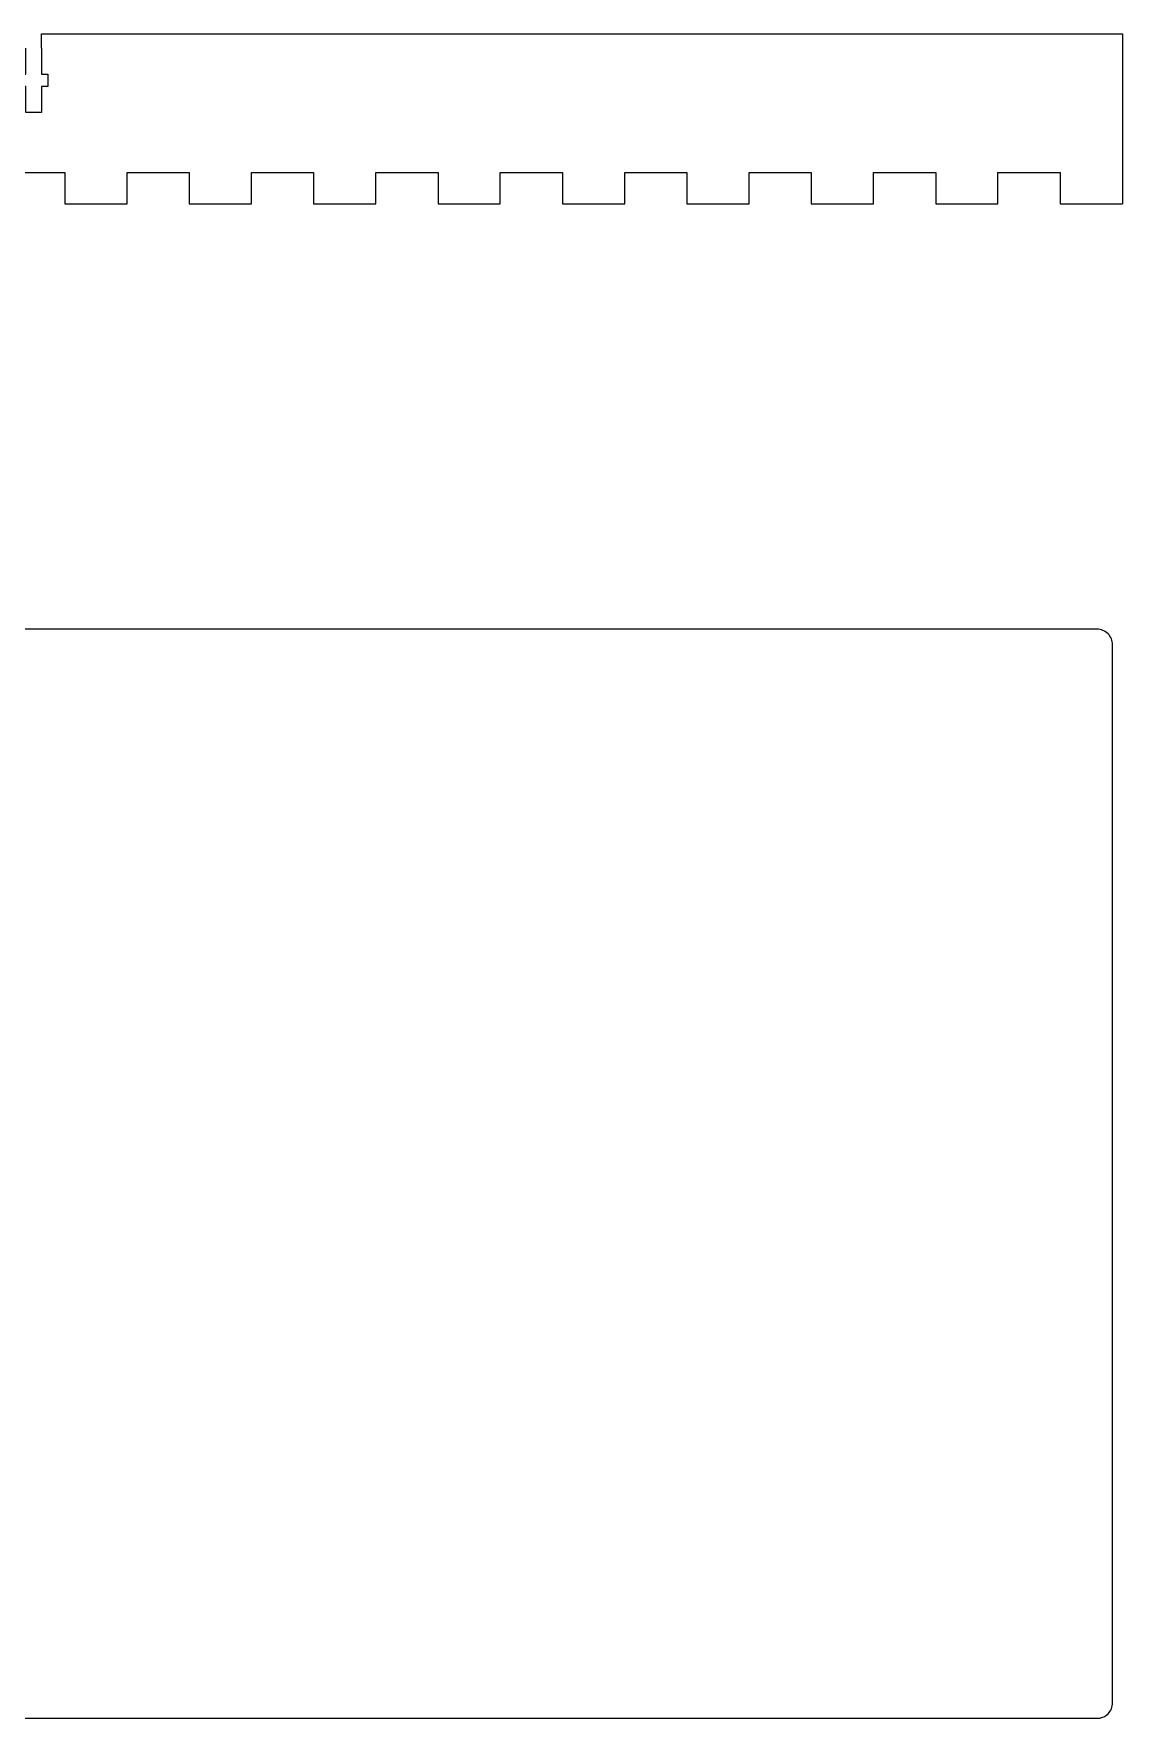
# Model space of a CAD drawing. Header units: millimetres. Extents: x -118 to 856, y -40 to 612.
# Drawn here: x 645.5 to 855.5, y -39.6 to 285.2 of the extents above; entities that cross this region are included whole.
import ezdxf

# ---------------------------------------------------------------- set-up
doc = ezdxf.new("R2010")
doc.units = ezdxf.units.MM

# ---------------------------------------------------------------- blocks, each defined once
blk = doc.blocks.new('M3 Bolt Nut Slot')
for p, q in [((-12.4, -3), (-12.4, 0)), ((-12.4, 0), (-7.4, 0)), ((-7.4, 0), (-7.4, 1.25)), ((-7.4, 1.25), (-5, 1.25)), ((-5, 1.25), (-5, 0)), ((-5, 0), (0, 0)), ((-7.4, -3), (-12.4, -3)), ((-7.4, -4.25), (-7.4, -3)), ((0, -3), (-5, -3)), ((-5, -3), (-5, -4.25)), ((-5, -4.25), (-7.4, -4.25))]:
    blk.add_line(p, q)
blk = doc.blocks.new('Front Panel')
for p, q in [((211.5, -2.798), (211.5, 0)), ((211.5, 0), (420, 0)), ((211.5, -2.798), (211.5, 0)), ((211.5, 0), (420, 0)), ((211.5, -2.798), (211.5, 0)), ((211.5, 0), (420, 0)), ((211.5, -2.798), (211.5, 0)), ((211.5, 0), (420, 0)), ((211.5, -2.798), (211.5, 0)), ((211.5, 0), (420, 0)), ((211.5, -2.798), (211.5, 0)), ((211.5, 0), (420, 0)), ((211.5, -2.798), (211.5, 0)), ((211.5, 0), (420, 0)), ((211.5, -2.798), (211.5, 0)), ((211.5, 0), (420, 0)), ((211.5, -2.798), (211.5, 0)), ((211.5, 0), (420, 0)), ((211.5, -2.798), (211.5, 0)), ((211.5, 0), (420, 0)), ((211.5, -2.798), (211.5, 0)), ((211.5, 0), (420, 0)), ((211.5, -2.798), (211.5, 0)), ((211.5, 0), (420, 0)), ((211.5, -2.798), (211.5, 0)), ((211.5, 0), (420, 0)), ((211.5, -2.798), (211.5, 0)), ((211.5, 0), (420, 0)), ((211.5, -2.798), (211.5, 0)), ((211.5, 0), (420, 0)), ((211.5, -2.798), (211.5, 0)), ((211.5, 0), (420, 0)), ((211.5, -2.798), (211.5, 0)), ((211.5, 0), (420, 0)), ((211.5, -2.798), (211.5, 0)), ((211.5, 0), (420, 0)), ((211.5, -2.798), (211.5, 0)), ((211.5, 0), (420, 0)), ((211.5, -2.798), (211.5, 0)), ((211.5, 0), (420, 0)), ((211.5, -2.798), (211.5, 0)), ((211.5, 0), (420, 0)), ((211.5, -2.798), (211.5, 0)), ((211.5, 0), (420, 0)), ((211.5, -2.798), (211.5, 0)), ((211.5, 0), (420, 0)), ((211.5, -2.798), (211.5, 0)), ((211.5, 0), (420, 0)), ((211.5, -2.798), (211.5, 0)), ((211.5, 0), (420, 0)), ((211.5, -2.798), (211.5, 0)), ((211.5, 0), (420, 0)), ((211.5, -2.798), (211.5, 0)), ((211.5, 0), (420, 0)), ((211.5, -2.798), (211.5, 0)), ((211.5, 0), (420, 0)), ((211.5, -2.798), (211.5, 0)), ((211.5, 0), (420, 0)), ((211.5, -2.798), (211.5, 0)), ((211.5, 0), (420, 0)), ((420, 0), (420, -32.798)), ((420, 0), (420, -32.798)), ((420, 0), (420, -32.798)), ((420, 0), (420, -32.798)), ((420, 0), (420, -32.798)), ((420, 0), (420, -32.798)), ((420, 0), (420, -32.798)), ((420, 0), (420, -32.798)), ((204, -26.798), (216, -26.798)), ((204, -26.798), (216, -26.798)), ((204, -26.798), (216, -26.798)), ((204, -26.798), (216, -26.798)), ((204, -26.798), (216, -26.798)), ((204, -26.798), (216, -26.798)), ((204, -26.798), (216, -26.798)), ((204, -26.798), (216, -26.798)), ((204, -26.798), (216, -26.798)), ((204, -26.798), (216, -26.798)), ((204, -26.798), (216, -26.798)), ((204, -26.798), (216, -26.798)), ((204, -26.798), (216, -26.798)), ((204, -26.798), (216, -26.798)), ((204, -26.798), (216, -26.798)), ((204, -26.798), (216, -26.798)), ((204, -26.798), (216, -26.798)), ((204, -26.798), (216, -26.798)), ((204, -26.798), (216, -26.798)), ((204, -26.798), (216, -26.798)), ((204, -26.798), (216, -26.798)), ((204, -26.798), (216, -26.798)), ((204, -26.798), (216, -26.798)), ((204, -26.798), (216, -26.798)), ((204, -26.798), (216, -26.798)), ((204, -26.798), (216, -26.798)), ((204, -26.798), (216, -26.798)), ((204, -26.798), (216, -26.798)), ((204, -26.798), (216, -26.798)), ((204, -26.798), (216, -26.798)), ((216, -26.798), (216, -32.798)), ((216, -26.798), (216, -32.798)), ((216, -26.798), (216, -32.798)), ((216, -26.798), (216, -32.798)), ((216, -26.798), (216, -32.798)), ((216, -26.798), (216, -32.798)), ((216, -26.798), (216, -32.798)), ((216, -26.798), (216, -32.798)), ((216, -26.798), (216, -32.798)), ((216, -26.798), (216, -32.798)), ((216, -26.798), (216, -32.798)), ((216, -26.798), (216, -32.798)), ((216, -26.798), (216, -32.798)), ((216, -26.798), (216, -32.798)), ((216, -26.798), (216, -32.798)), ((216, -26.798), (216, -32.798)), ((216, -26.798), (216, -32.798)), ((216, -26.798), (216, -32.798)), ((216, -26.798), (216, -32.798)), ((216, -26.798), (216, -32.798)), ((216, -26.798), (216, -32.798)), ((216, -26.798), (216, -32.798)), ((216, -26.798), (216, -32.798)), ((216, -26.798), (216, -32.798)), ((216, -26.798), (216, -32.798)), ((216, -26.798), (216, -32.798)), ((216, -26.798), (216, -32.798)), ((216, -26.798), (216, -32.798)), ((216, -26.798), (216, -32.798)), ((216, -26.798), (216, -32.798)), ((228, -32.798), (228, -26.798)), ((228, -26.798), (240, -26.798)), ((228, -32.798), (228, -26.798)), ((228, -26.798), (240, -26.798)), ((228, -32.798), (228, -26.798)), ((228, -26.798), (240, -26.798)), ((228, -32.798), (228, -26.798)), ((228, -26.798), (240, -26.798)), ((228, -32.798), (228, -26.798)), ((228, -26.798), (240, -26.798)), ((228, -32.798), (228, -26.798)), ((228, -26.798), (240, -26.798)), ((228, -32.798), (228, -26.798)), ((228, -26.798), (240, -26.798)), ((228, -32.798), (228, -26.798)), ((228, -26.798), (240, -26.798)), ((228, -32.798), (228, -26.798)), ((228, -26.798), (240, -26.798)), ((228, -32.798), (228, -26.798)), ((228, -26.798), (240, -26.798)), ((228, -32.798), (228, -26.798)), ((228, -26.798), (240, -26.798)), ((228, -32.798), (228, -26.798)), ((228, -26.798), (240, -26.798)), ((228, -32.798), (228, -26.798)), ((228, -26.798), (240, -26.798)), ((228, -32.798), (228, -26.798)), ((228, -26.798), (240, -26.798)), ((228, -32.798), (228, -26.798)), ((228, -26.798), (240, -26.798)), ((228, -32.798), (228, -26.798)), ((228, -26.798), (240, -26.798)), ((228, -32.798), (228, -26.798)), ((228, -26.798), (240, -26.798)), ((228, -32.798), (228, -26.798)), ((228, -26.798), (240, -26.798)), ((228, -32.798), (228, -26.798)), ((228, -26.798), (240, -26.798)), ((228, -32.798), (228, -26.798)), ((228, -26.798), (240, -26.798)), ((228, -32.798), (228, -26.798)), ((228, -26.798), (240, -26.798)), ((228, -32.798), (228, -26.798)), ((228, -26.798), (240, -26.798)), ((228, -32.798), (228, -26.798)), ((228, -26.798), (240, -26.798)), ((228, -32.798), (228, -26.798)), ((228, -26.798), (240, -26.798)), ((228, -32.798), (228, -26.798)), ((228, -26.798), (240, -26.798)), ((228, -32.798), (228, -26.798)), ((228, -26.798), (240, -26.798)), ((228, -32.798), (228, -26.798)), ((228, -26.798), (240, -26.798)), ((228, -32.798), (228, -26.798)), ((228, -26.798), (240, -26.798)), ((228, -32.798), (228, -26.798)), ((228, -26.798), (240, -26.798)), ((228, -32.798), (228, -26.798)), ((228, -26.798), (240, -26.798)), ((240, -26.798), (240, -32.798)), ((240, -26.798), (240, -32.798)), ((240, -26.798), (240, -32.798)), ((240, -26.798), (240, -32.798)), ((240, -26.798), (240, -32.798)), ((240, -26.798), (240, -32.798)), ((240, -26.798), (240, -32.798)), ((240, -26.798), (240, -32.798)), ((240, -26.798), (240, -32.798)), ((240, -26.798), (240, -32.798)), ((240, -26.798), (240, -32.798)), ((240, -26.798), (240, -32.798)), ((240, -26.798), (240, -32.798)), ((240, -26.798), (240, -32.798)), ((240, -26.798), (240, -32.798)), ((240, -26.798), (240, -32.798)), ((240, -26.798), (240, -32.798)), ((240, -26.798), (240, -32.798)), ((240, -26.798), (240, -32.798)), ((240, -26.798), (240, -32.798)), ((240, -26.798), (240, -32.798)), ((240, -26.798), (240, -32.798)), ((240, -26.798), (240, -32.798)), ((240, -26.798), (240, -32.798)), ((240, -26.798), (240, -32.798)), ((240, -26.798), (240, -32.798)), ((240, -26.798), (240, -32.798)), ((240, -26.798), (240, -32.798)), ((240, -26.798), (240, -32.798)), ((240, -26.798), (240, -32.798)), ((252, -32.798), (252, -26.798)), ((252, -26.798), (264, -26.798)), ((252, -32.798), (252, -26.798)), ((252, -26.798), (264, -26.798)), ((252, -32.798), (252, -26.798)), ((252, -26.798), (264, -26.798)), ((252, -32.798), (252, -26.798)), ((252, -26.798), (264, -26.798)), ((252, -32.798), (252, -26.798)), ((252, -26.798), (264, -26.798)), ((252, -32.798), (252, -26.798)), ((252, -26.798), (264, -26.798)), ((252, -32.798), (252, -26.798)), ((252, -26.798), (264, -26.798)), ((252, -32.798), (252, -26.798)), ((252, -26.798), (264, -26.798)), ((252, -32.798), (252, -26.798)), ((252, -26.798), (264, -26.798)), ((252, -32.798), (252, -26.798)), ((252, -26.798), (264, -26.798)), ((252, -32.798), (252, -26.798)), ((252, -26.798), (264, -26.798)), ((252, -32.798), (252, -26.798)), ((252, -26.798), (264, -26.798)), ((252, -32.798), (252, -26.798)), ((252, -26.798), (264, -26.798)), ((252, -32.798), (252, -26.798)), ((252, -26.798), (264, -26.798)), ((252, -32.798), (252, -26.798)), ((252, -26.798), (264, -26.798)), ((252, -32.798), (252, -26.798)), ((252, -26.798), (264, -26.798)), ((252, -32.798), (252, -26.798)), ((252, -26.798), (264, -26.798)), ((252, -32.798), (252, -26.798)), ((252, -26.798), (264, -26.798)), ((252, -32.798), (252, -26.798)), ((252, -26.798), (264, -26.798)), ((252, -32.798), (252, -26.798)), ((252, -26.798), (264, -26.798)), ((252, -32.798), (252, -26.798)), ((252, -26.798), (264, -26.798)), ((252, -32.798), (252, -26.798)), ((252, -26.798), (264, -26.798)), ((252, -32.798), (252, -26.798)), ((252, -26.798), (264, -26.798)), ((252, -32.798), (252, -26.798)), ((252, -26.798), (264, -26.798)), ((252, -32.798), (252, -26.798)), ((252, -26.798), (264, -26.798)), ((252, -32.798), (252, -26.798)), ((252, -26.798), (264, -26.798)), ((252, -32.798), (252, -26.798)), ((252, -26.798), (264, -26.798)), ((252, -32.798), (252, -26.798)), ((252, -26.798), (264, -26.798)), ((252, -32.798), (252, -26.798)), ((252, -26.798), (264, -26.798)), ((252, -32.798), (252, -26.798)), ((252, -26.798), (264, -26.798)), ((264, -26.798), (264, -32.798)), ((264, -26.798), (264, -32.798)), ((264, -26.798), (264, -32.798)), ((264, -26.798), (264, -32.798)), ((264, -26.798), (264, -32.798)), ((264, -26.798), (264, -32.798)), ((264, -26.798), (264, -32.798)), ((264, -26.798), (264, -32.798)), ((264, -26.798), (264, -32.798)), ((264, -26.798), (264, -32.798)), ((264, -26.798), (264, -32.798)), ((264, -26.798), (264, -32.798)), ((264, -26.798), (264, -32.798)), ((264, -26.798), (264, -32.798)), ((264, -26.798), (264, -32.798)), ((264, -26.798), (264, -32.798)), ((264, -26.798), (264, -32.798)), ((264, -26.798), (264, -32.798)), ((264, -26.798), (264, -32.798)), ((264, -26.798), (264, -32.798)), ((264, -26.798), (264, -32.798)), ((264, -26.798), (264, -32.798)), ((264, -26.798), (264, -32.798)), ((264, -26.798), (264, -32.798)), ((264, -26.798), (264, -32.798)), ((264, -26.798), (264, -32.798)), ((264, -26.798), (264, -32.798)), ((264, -26.798), (264, -32.798)), ((264, -26.798), (264, -32.798)), ((264, -26.798), (264, -32.798)), ((276, -32.798), (276, -26.798)), ((276, -26.798), (288, -26.798)), ((276, -32.798), (276, -26.798)), ((276, -26.798), (288, -26.798)), ((276, -32.798), (276, -26.798)), ((276, -26.798), (288, -26.798)), ((276, -32.798), (276, -26.798)), ((276, -26.798), (288, -26.798)), ((276, -32.798), (276, -26.798)), ((276, -26.798), (288, -26.798)), ((276, -32.798), (276, -26.798)), ((276, -26.798), (288, -26.798)), ((276, -32.798), (276, -26.798)), ((276, -26.798), (288, -26.798)), ((276, -32.798), (276, -26.798)), ((276, -26.798), (288, -26.798)), ((276, -32.798), (276, -26.798)), ((276, -26.798), (288, -26.798)), ((276, -32.798), (276, -26.798)), ((276, -26.798), (288, -26.798)), ((276, -32.798), (276, -26.798)), ((276, -26.798), (288, -26.798)), ((276, -32.798), (276, -26.798)), ((276, -26.798), (288, -26.798)), ((276, -32.798), (276, -26.798)), ((276, -26.798), (288, -26.798)), ((276, -32.798), (276, -26.798)), ((276, -26.798), (288, -26.798)), ((276, -32.798), (276, -26.798)), ((276, -26.798), (288, -26.798)), ((276, -32.798), (276, -26.798)), ((276, -26.798), (288, -26.798)), ((276, -32.798), (276, -26.798)), ((276, -26.798), (288, -26.798)), ((276, -32.798), (276, -26.798)), ((276, -26.798), (288, -26.798)), ((276, -32.798), (276, -26.798)), ((276, -26.798), (288, -26.798)), ((276, -32.798), (276, -26.798)), ((276, -26.798), (288, -26.798)), ((276, -32.798), (276, -26.798)), ((276, -26.798), (288, -26.798)), ((276, -32.798), (276, -26.798)), ((276, -26.798), (288, -26.798)), ((276, -32.798), (276, -26.798)), ((276, -26.798), (288, -26.798)), ((276, -32.798), (276, -26.798)), ((276, -26.798), (288, -26.798)), ((276, -32.798), (276, -26.798)), ((276, -26.798), (288, -26.798)), ((276, -32.798), (276, -26.798)), ((276, -26.798), (288, -26.798)), ((276, -32.798), (276, -26.798)), ((276, -26.798), (288, -26.798)), ((276, -32.798), (276, -26.798)), ((276, -26.798), (288, -26.798)), ((276, -32.798), (276, -26.798)), ((276, -26.798), (288, -26.798)), ((276, -32.798), (276, -26.798)), ((276, -26.798), (288, -26.798)), ((288, -26.798), (288, -32.798)), ((288, -26.798), (288, -32.798)), ((288, -26.798), (288, -32.798)), ((288, -26.798), (288, -32.798)), ((288, -26.798), (288, -32.798)), ((288, -26.798), (288, -32.798)), ((288, -26.798), (288, -32.798)), ((288, -26.798), (288, -32.798)), ((288, -26.798), (288, -32.798)), ((288, -26.798), (288, -32.798)), ((288, -26.798), (288, -32.798)), ((288, -26.798), (288, -32.798)), ((288, -26.798), (288, -32.798)), ((288, -26.798), (288, -32.798)), ((288, -26.798), (288, -32.798)), ((288, -26.798), (288, -32.798)), ((288, -26.798), (288, -32.798)), ((288, -26.798), (288, -32.798)), ((288, -26.798), (288, -32.798)), ((288, -26.798), (288, -32.798)), ((288, -26.798), (288, -32.798)), ((288, -26.798), (288, -32.798)), ((288, -26.798), (288, -32.798)), ((288, -26.798), (288, -32.798)), ((288, -26.798), (288, -32.798)), ((288, -26.798), (288, -32.798)), ((288, -26.798), (288, -32.798)), ((288, -26.798), (288, -32.798)), ((288, -26.798), (288, -32.798)), ((288, -26.798), (288, -32.798)), ((300, -32.798), (300, -26.798)), ((300, -26.798), (312, -26.798)), ((300, -32.798), (300, -26.798)), ((300, -26.798), (312, -26.798)), ((300, -32.798), (300, -26.798)), ((300, -26.798), (312, -26.798)), ((300, -32.798), (300, -26.798)), ((300, -26.798), (312, -26.798)), ((300, -32.798), (300, -26.798)), ((300, -26.798), (312, -26.798)), ((300, -32.798), (300, -26.798)), ((300, -26.798), (312, -26.798)), ((300, -32.798), (300, -26.798)), ((300, -26.798), (312, -26.798)), ((300, -32.798), (300, -26.798)), ((300, -26.798), (312, -26.798)), ((300, -32.798), (300, -26.798)), ((300, -26.798), (312, -26.798)), ((300, -32.798), (300, -26.798)), ((300, -26.798), (312, -26.798)), ((300, -32.798), (300, -26.798)), ((300, -26.798), (312, -26.798)), ((300, -32.798), (300, -26.798)), ((300, -26.798), (312, -26.798)), ((300, -32.798), (300, -26.798)), ((300, -26.798), (312, -26.798)), ((300, -32.798), (300, -26.798)), ((300, -26.798), (312, -26.798)), ((300, -32.798), (300, -26.798)), ((300, -26.798), (312, -26.798)), ((300, -32.798), (300, -26.798)), ((300, -26.798), (312, -26.798)), ((300, -32.798), (300, -26.798)), ((300, -26.798), (312, -26.798)), ((300, -32.798), (300, -26.798)), ((300, -26.798), (312, -26.798)), ((300, -32.798), (300, -26.798)), ((300, -26.798), (312, -26.798)), ((300, -32.798), (300, -26.798)), ((300, -26.798), (312, -26.798)), ((300, -32.798), (300, -26.798)), ((300, -26.798), (312, -26.798)), ((300, -32.798), (300, -26.798)), ((300, -26.798), (312, -26.798)), ((300, -32.798), (300, -26.798)), ((300, -26.798), (312, -26.798)), ((300, -32.798), (300, -26.798)), ((300, -26.798), (312, -26.798)), ((300, -32.798), (300, -26.798)), ((300, -26.798), (312, -26.798)), ((300, -32.798), (300, -26.798)), ((300, -26.798), (312, -26.798)), ((300, -32.798), (300, -26.798)), ((300, -26.798), (312, -26.798)), ((300, -32.798), (300, -26.798)), ((300, -26.798), (312, -26.798)), ((300, -32.798), (300, -26.798)), ((300, -26.798), (312, -26.798)), ((300, -32.798), (300, -26.798)), ((300, -26.798), (312, -26.798)), ((312, -26.798), (312, -32.798)), ((312, -26.798), (312, -32.798)), ((312, -26.798), (312, -32.798)), ((312, -26.798), (312, -32.798)), ((312, -26.798), (312, -32.798)), ((312, -26.798), (312, -32.798)), ((312, -26.798), (312, -32.798)), ((312, -26.798), (312, -32.798)), ((312, -26.798), (312, -32.798)), ((312, -26.798), (312, -32.798)), ((312, -26.798), (312, -32.798)), ((312, -26.798), (312, -32.798)), ((312, -26.798), (312, -32.798)), ((312, -26.798), (312, -32.798)), ((312, -26.798), (312, -32.798)), ((312, -26.798), (312, -32.798)), ((312, -26.798), (312, -32.798)), ((312, -26.798), (312, -32.798)), ((312, -26.798), (312, -32.798)), ((312, -26.798), (312, -32.798)), ((312, -26.798), (312, -32.798)), ((312, -26.798), (312, -32.798)), ((312, -26.798), (312, -32.798)), ((312, -26.798), (312, -32.798)), ((312, -26.798), (312, -32.798)), ((312, -26.798), (312, -32.798)), ((312, -26.798), (312, -32.798)), ((312, -26.798), (312, -32.798)), ((312, -26.798), (312, -32.798)), ((312, -26.798), (312, -32.798)), ((324, -32.798), (324, -26.798)), ((324, -26.798), (336, -26.798)), ((324, -32.798), (324, -26.798)), ((324, -26.798), (336, -26.798)), ((324, -32.798), (324, -26.798)), ((324, -26.798), (336, -26.798)), ((324, -32.798), (324, -26.798)), ((324, -26.798), (336, -26.798)), ((324, -32.798), (324, -26.798)), ((324, -26.798), (336, -26.798)), ((324, -32.798), (324, -26.798)), ((324, -26.798), (336, -26.798)), ((324, -32.798), (324, -26.798)), ((324, -26.798), (336, -26.798)), ((324, -32.798), (324, -26.798)), ((324, -26.798), (336, -26.798)), ((324, -32.798), (324, -26.798)), ((324, -26.798), (336, -26.798)), ((324, -32.798), (324, -26.798)), ((324, -26.798), (336, -26.798)), ((324, -32.798), (324, -26.798)), ((324, -26.798), (336, -26.798)), ((324, -32.798), (324, -26.798)), ((324, -26.798), (336, -26.798)), ((324, -32.798), (324, -26.798)), ((324, -26.798), (336, -26.798)), ((324, -32.798), (324, -26.798)), ((324, -26.798), (336, -26.798)), ((324, -32.798), (324, -26.798)), ((324, -26.798), (336, -26.798)), ((324, -32.798), (324, -26.798)), ((324, -26.798), (336, -26.798)), ((324, -32.798), (324, -26.798)), ((324, -26.798), (336, -26.798)), ((324, -32.798), (324, -26.798)), ((324, -26.798), (336, -26.798)), ((324, -32.798), (324, -26.798)), ((324, -26.798), (336, -26.798)), ((324, -32.798), (324, -26.798)), ((324, -26.798), (336, -26.798)), ((324, -32.798), (324, -26.798)), ((324, -26.798), (336, -26.798)), ((324, -32.798), (324, -26.798)), ((324, -26.798), (336, -26.798)), ((324, -32.798), (324, -26.798)), ((324, -26.798), (336, -26.798)), ((324, -32.798), (324, -26.798)), ((324, -26.798), (336, -26.798)), ((324, -32.798), (324, -26.798)), ((324, -26.798), (336, -26.798)), ((324, -32.798), (324, -26.798)), ((324, -26.798), (336, -26.798)), ((324, -32.798), (324, -26.798)), ((324, -26.798), (336, -26.798)), ((324, -32.798), (324, -26.798)), ((324, -26.798), (336, -26.798)), ((324, -32.798), (324, -26.798)), ((324, -26.798), (336, -26.798)), ((324, -32.798), (324, -26.798)), ((324, -26.798), (336, -26.798)), ((336, -26.798), (336, -32.798)), ((336, -26.798), (336, -32.798)), ((336, -26.798), (336, -32.798)), ((336, -26.798), (336, -32.798)), ((336, -26.798), (336, -32.798)), ((336, -26.798), (336, -32.798)), ((336, -26.798), (336, -32.798)), ((336, -26.798), (336, -32.798)), ((336, -26.798), (336, -32.798)), ((336, -26.798), (336, -32.798)), ((336, -26.798), (336, -32.798)), ((336, -26.798), (336, -32.798)), ((336, -26.798), (336, -32.798)), ((336, -26.798), (336, -32.798)), ((336, -26.798), (336, -32.798)), ((336, -26.798), (336, -32.798)), ((336, -26.798), (336, -32.798)), ((336, -26.798), (336, -32.798)), ((336, -26.798), (336, -32.798)), ((336, -26.798), (336, -32.798)), ((336, -26.798), (336, -32.798)), ((336, -26.798), (336, -32.798)), ((336, -26.798), (336, -32.798)), ((336, -26.798), (336, -32.798)), ((336, -26.798), (336, -32.798)), ((336, -26.798), (336, -32.798)), ((336, -26.798), (336, -32.798)), ((336, -26.798), (336, -32.798)), ((336, -26.798), (336, -32.798)), ((336, -26.798), (336, -32.798)), ((348, -32.798), (348, -26.798)), ((348, -26.798), (360, -26.798)), ((348, -32.798), (348, -26.798)), ((348, -26.798), (360, -26.798)), ((348, -32.798), (348, -26.798)), ((348, -26.798), (360, -26.798)), ((348, -32.798), (348, -26.798)), ((348, -26.798), (360, -26.798)), ((348, -32.798), (348, -26.798)), ((348, -26.798), (360, -26.798)), ((348, -32.798), (348, -26.798)), ((348, -26.798), (360, -26.798)), ((348, -32.798), (348, -26.798)), ((348, -26.798), (360, -26.798)), ((348, -32.798), (348, -26.798)), ((348, -26.798), (360, -26.798)), ((348, -32.798), (348, -26.798)), ((348, -26.798), (360, -26.798)), ((348, -32.798), (348, -26.798)), ((348, -26.798), (360, -26.798)), ((348, -32.798), (348, -26.798)), ((348, -26.798), (360, -26.798)), ((348, -32.798), (348, -26.798)), ((348, -26.798), (360, -26.798)), ((348, -32.798), (348, -26.798)), ((348, -26.798), (360, -26.798)), ((348, -32.798), (348, -26.798)), ((348, -26.798), (360, -26.798)), ((348, -32.798), (348, -26.798)), ((348, -26.798), (360, -26.798)), ((348, -32.798), (348, -26.798)), ((348, -26.798), (360, -26.798)), ((348, -32.798), (348, -26.798)), ((348, -26.798), (360, -26.798)), ((348, -32.798), (348, -26.798)), ((348, -26.798), (360, -26.798)), ((348, -32.798), (348, -26.798)), ((348, -26.798), (360, -26.798)), ((348, -32.798), (348, -26.798)), ((348, -26.798), (360, -26.798)), ((348, -32.798), (348, -26.798)), ((348, -26.798), (360, -26.798)), ((348, -32.798), (348, -26.798)), ((348, -26.798), (360, -26.798)), ((348, -32.798), (348, -26.798)), ((348, -26.798), (360, -26.798)), ((348, -32.798), (348, -26.798)), ((348, -26.798), (360, -26.798)), ((348, -32.798), (348, -26.798)), ((348, -26.798), (360, -26.798)), ((348, -32.798), (348, -26.798)), ((348, -26.798), (360, -26.798)), ((348, -32.798), (348, -26.798)), ((348, -26.798), (360, -26.798)), ((348, -32.798), (348, -26.798)), ((348, -26.798), (360, -26.798)), ((348, -32.798), (348, -26.798)), ((348, -26.798), (360, -26.798)), ((348, -32.798), (348, -26.798)), ((348, -26.798), (360, -26.798)), ((360, -26.798), (360, -32.798)), ((360, -26.798), (360, -32.798)), ((360, -26.798), (360, -32.798)), ((360, -26.798), (360, -32.798)), ((360, -26.798), (360, -32.798)), ((360, -26.798), (360, -32.798)), ((360, -26.798), (360, -32.798)), ((360, -26.798), (360, -32.798)), ((360, -26.798), (360, -32.798)), ((360, -26.798), (360, -32.798)), ((360, -26.798), (360, -32.798)), ((360, -26.798), (360, -32.798)), ((360, -26.798), (360, -32.798)), ((360, -26.798), (360, -32.798)), ((360, -26.798), (360, -32.798)), ((360, -26.798), (360, -32.798)), ((360, -26.798), (360, -32.798)), ((360, -26.798), (360, -32.798)), ((360, -26.798), (360, -32.798)), ((360, -26.798), (360, -32.798)), ((360, -26.798), (360, -32.798)), ((360, -26.798), (360, -32.798)), ((360, -26.798), (360, -32.798)), ((360, -26.798), (360, -32.798)), ((360, -26.798), (360, -32.798)), ((360, -26.798), (360, -32.798)), ((360, -26.798), (360, -32.798)), ((360, -26.798), (360, -32.798)), ((360, -26.798), (360, -32.798)), ((360, -26.798), (360, -32.798)), ((372, -32.798), (372, -26.798)), ((372, -26.798), (384, -26.798)), ((372, -32.798), (372, -26.798)), ((372, -26.798), (384, -26.798)), ((372, -32.798), (372, -26.798)), ((372, -26.798), (384, -26.798)), ((372, -32.798), (372, -26.798)), ((372, -26.798), (384, -26.798)), ((372, -32.798), (372, -26.798)), ((372, -26.798), (384, -26.798)), ((372, -32.798), (372, -26.798)), ((372, -26.798), (384, -26.798)), ((372, -32.798), (372, -26.798)), ((372, -26.798), (384, -26.798)), ((372, -32.798), (372, -26.798)), ((372, -26.798), (384, -26.798)), ((372, -32.798), (372, -26.798)), ((372, -26.798), (384, -26.798)), ((372, -32.798), (372, -26.798)), ((372, -26.798), (384, -26.798)), ((372, -32.798), (372, -26.798)), ((372, -26.798), (384, -26.798)), ((372, -32.798), (372, -26.798)), ((372, -26.798), (384, -26.798)), ((372, -32.798), (372, -26.798)), ((372, -26.798), (384, -26.798)), ((372, -32.798), (372, -26.798)), ((372, -26.798), (384, -26.798)), ((372, -32.798), (372, -26.798)), ((372, -26.798), (384, -26.798)), ((372, -32.798), (372, -26.798)), ((372, -26.798), (384, -26.798)), ((372, -32.798), (372, -26.798)), ((372, -26.798), (384, -26.798)), ((372, -32.798), (372, -26.798)), ((372, -26.798), (384, -26.798)), ((372, -32.798), (372, -26.798)), ((372, -26.798), (384, -26.798)), ((372, -32.798), (372, -26.798)), ((372, -26.798), (384, -26.798)), ((372, -32.798), (372, -26.798)), ((372, -26.798), (384, -26.798)), ((372, -32.798), (372, -26.798)), ((372, -26.798), (384, -26.798)), ((372, -32.798), (372, -26.798)), ((372, -26.798), (384, -26.798)), ((372, -32.798), (372, -26.798)), ((372, -26.798), (384, -26.798)), ((372, -32.798), (372, -26.798)), ((372, -26.798), (384, -26.798)), ((372, -32.798), (372, -26.798)), ((372, -26.798), (384, -26.798)), ((372, -32.798), (372, -26.798)), ((372, -26.798), (384, -26.798)), ((372, -32.798), (372, -26.798)), ((372, -26.798), (384, -26.798)), ((372, -32.798), (372, -26.798)), ((372, -26.798), (384, -26.798)), ((372, -32.798), (372, -26.798)), ((372, -26.798), (384, -26.798)), ((384, -26.798), (384, -32.798)), ((384, -26.798), (384, -32.798)), ((384, -26.798), (384, -32.798)), ((384, -26.798), (384, -32.798)), ((384, -26.798), (384, -32.798)), ((384, -26.798), (384, -32.798)), ((384, -26.798), (384, -32.798)), ((384, -26.798), (384, -32.798)), ((384, -26.798), (384, -32.798)), ((384, -26.798), (384, -32.798)), ((384, -26.798), (384, -32.798)), ((384, -26.798), (384, -32.798)), ((384, -26.798), (384, -32.798)), ((384, -26.798), (384, -32.798)), ((384, -26.798), (384, -32.798)), ((384, -26.798), (384, -32.798)), ((384, -26.798), (384, -32.798)), ((384, -26.798), (384, -32.798)), ((384, -26.798), (384, -32.798)), ((384, -26.798), (384, -32.798)), ((384, -26.798), (384, -32.798)), ((384, -26.798), (384, -32.798)), ((384, -26.798), (384, -32.798)), ((384, -26.798), (384, -32.798)), ((384, -26.798), (384, -32.798)), ((384, -26.798), (384, -32.798)), ((384, -26.798), (384, -32.798)), ((384, -26.798), (384, -32.798)), ((384, -26.798), (384, -32.798)), ((384, -26.798), (384, -32.798)), ((396, -32.798), (396, -26.798)), ((396, -26.798), (408, -26.798)), ((396, -32.798), (396, -26.798)), ((396, -26.798), (408, -26.798)), ((396, -32.798), (396, -26.798)), ((396, -26.798), (408, -26.798)), ((396, -32.798), (396, -26.798)), ((396, -26.798), (408, -26.798)), ((396, -32.798), (396, -26.798)), ((396, -26.798), (408, -26.798)), ((396, -32.798), (396, -26.798)), ((396, -26.798), (408, -26.798)), ((396, -32.798), (396, -26.798)), ((396, -26.798), (408, -26.798)), ((396, -32.798), (396, -26.798)), ((396, -26.798), (408, -26.798)), ((396, -32.798), (396, -26.798)), ((396, -26.798), (408, -26.798)), ((396, -32.798), (396, -26.798)), ((396, -26.798), (408, -26.798)), ((396, -32.798), (396, -26.798)), ((396, -26.798), (408, -26.798)), ((396, -32.798), (396, -26.798)), ((396, -26.798), (408, -26.798)), ((396, -32.798), (396, -26.798)), ((396, -26.798), (408, -26.798)), ((396, -32.798), (396, -26.798)), ((396, -26.798), (408, -26.798)), ((396, -32.798), (396, -26.798)), ((396, -26.798), (408, -26.798)), ((396, -32.798), (396, -26.798)), ((396, -26.798), (408, -26.798)), ((396, -32.798), (396, -26.798)), ((396, -26.798), (408, -26.798)), ((396, -32.798), (396, -26.798)), ((396, -26.798), (408, -26.798)), ((396, -32.798), (396, -26.798)), ((396, -26.798), (408, -26.798)), ((396, -32.798), (396, -26.798)), ((396, -26.798), (408, -26.798)), ((396, -32.798), (396, -26.798)), ((396, -26.798), (408, -26.798)), ((396, -32.798), (396, -26.798)), ((396, -26.798), (408, -26.798)), ((396, -32.798), (396, -26.798)), ((396, -26.798), (408, -26.798)), ((396, -32.798), (396, -26.798)), ((396, -26.798), (408, -26.798)), ((396, -32.798), (396, -26.798)), ((396, -26.798), (408, -26.798)), ((396, -32.798), (396, -26.798)), ((396, -26.798), (408, -26.798)), ((396, -32.798), (396, -26.798)), ((396, -26.798), (408, -26.798)), ((396, -32.798), (396, -26.798)), ((396, -26.798), (408, -26.798)), ((396, -32.798), (396, -26.798)), ((396, -26.798), (408, -26.798)), ((396, -32.798), (396, -26.798)), ((396, -26.798), (408, -26.798)), ((408, -26.798), (408, -32.798)), ((408, -26.798), (408, -32.798)), ((408, -26.798), (408, -32.798)), ((408, -26.798), (408, -32.798)), ((408, -26.798), (408, -32.798)), ((408, -26.798), (408, -32.798)), ((408, -26.798), (408, -32.798)), ((408, -26.798), (408, -32.798)), ((408, -26.798), (408, -32.798)), ((408, -26.798), (408, -32.798)), ((408, -26.798), (408, -32.798)), ((408, -26.798), (408, -32.798)), ((408, -26.798), (408, -32.798)), ((408, -26.798), (408, -32.798)), ((408, -26.798), (408, -32.798)), ((408, -26.798), (408, -32.798)), ((408, -26.798), (408, -32.798)), ((408, -26.798), (408, -32.798)), ((408, -26.798), (408, -32.798)), ((408, -26.798), (408, -32.798)), ((408, -26.798), (408, -32.798)), ((408, -26.798), (408, -32.798)), ((408, -26.798), (408, -32.798)), ((408, -26.798), (408, -32.798)), ((408, -26.798), (408, -32.798)), ((408, -26.798), (408, -32.798)), ((408, -26.798), (408, -32.798)), ((408, -26.798), (408, -32.798)), ((408, -26.798), (408, -32.798)), ((408, -26.798), (408, -32.798)), ((216, -32.798), (228, -32.798)), ((216, -32.798), (228, -32.798)), ((216, -32.798), (228, -32.798)), ((216, -32.798), (228, -32.798)), ((216, -32.798), (228, -32.798)), ((216, -32.798), (228, -32.798)), ((216, -32.798), (228, -32.798)), ((216, -32.798), (228, -32.798)), ((216, -32.798), (228, -32.798)), ((216, -32.798), (228, -32.798)), ((216, -32.798), (228, -32.798)), ((216, -32.798), (228, -32.798)), ((216, -32.798), (228, -32.798)), ((216, -32.798), (228, -32.798)), ((216, -32.798), (228, -32.798)), ((216, -32.798), (228, -32.798)), ((216, -32.798), (228, -32.798)), ((216, -32.798), (228, -32.798)), ((216, -32.798), (228, -32.798)), ((216, -32.798), (228, -32.798)), ((216, -32.798), (228, -32.798)), ((216, -32.798), (228, -32.798)), ((216, -32.798), (228, -32.798)), ((216, -32.798), (228, -32.798)), ((216, -32.798), (228, -32.798)), ((216, -32.798), (228, -32.798)), ((216, -32.798), (228, -32.798)), ((216, -32.798), (228, -32.798)), ((216, -32.798), (228, -32.798)), ((216, -32.798), (228, -32.798)), ((240, -32.798), (252, -32.798)), ((240, -32.798), (252, -32.798)), ((240, -32.798), (252, -32.798)), ((240, -32.798), (252, -32.798)), ((240, -32.798), (252, -32.798)), ((240, -32.798), (252, -32.798)), ((240, -32.798), (252, -32.798)), ((240, -32.798), (252, -32.798)), ((240, -32.798), (252, -32.798)), ((240, -32.798), (252, -32.798)), ((240, -32.798), (252, -32.798)), ((240, -32.798), (252, -32.798)), ((240, -32.798), (252, -32.798)), ((240, -32.798), (252, -32.798)), ((240, -32.798), (252, -32.798)), ((240, -32.798), (252, -32.798)), ((240, -32.798), (252, -32.798)), ((240, -32.798), (252, -32.798)), ((240, -32.798), (252, -32.798)), ((240, -32.798), (252, -32.798)), ((240, -32.798), (252, -32.798)), ((240, -32.798), (252, -32.798)), ((240, -32.798), (252, -32.798)), ((240, -32.798), (252, -32.798)), ((240, -32.798), (252, -32.798)), ((240, -32.798), (252, -32.798)), ((240, -32.798), (252, -32.798)), ((240, -32.798), (252, -32.798)), ((240, -32.798), (252, -32.798)), ((240, -32.798), (252, -32.798)), ((264, -32.798), (276, -32.798)), ((264, -32.798), (276, -32.798)), ((264, -32.798), (276, -32.798)), ((264, -32.798), (276, -32.798)), ((264, -32.798), (276, -32.798)), ((264, -32.798), (276, -32.798)), ((264, -32.798), (276, -32.798)), ((264, -32.798), (276, -32.798)), ((264, -32.798), (276, -32.798)), ((264, -32.798), (276, -32.798)), ((264, -32.798), (276, -32.798)), ((264, -32.798), (276, -32.798)), ((264, -32.798), (276, -32.798)), ((264, -32.798), (276, -32.798)), ((264, -32.798), (276, -32.798)), ((264, -32.798), (276, -32.798)), ((264, -32.798), (276, -32.798)), ((264, -32.798), (276, -32.798)), ((264, -32.798), (276, -32.798)), ((264, -32.798), (276, -32.798)), ((264, -32.798), (276, -32.798)), ((264, -32.798), (276, -32.798)), ((264, -32.798), (276, -32.798)), ((264, -32.798), (276, -32.798)), ((264, -32.798), (276, -32.798)), ((264, -32.798), (276, -32.798)), ((264, -32.798), (276, -32.798)), ((264, -32.798), (276, -32.798)), ((264, -32.798), (276, -32.798)), ((264, -32.798), (276, -32.798)), ((288, -32.798), (300, -32.798)), ((288, -32.798), (300, -32.798)), ((288, -32.798), (300, -32.798)), ((288, -32.798), (300, -32.798)), ((288, -32.798), (300, -32.798)), ((288, -32.798), (300, -32.798)), ((288, -32.798), (300, -32.798)), ((288, -32.798), (300, -32.798)), ((288, -32.798), (300, -32.798)), ((288, -32.798), (300, -32.798)), ((288, -32.798), (300, -32.798)), ((288, -32.798), (300, -32.798)), ((288, -32.798), (300, -32.798)), ((288, -32.798), (300, -32.798)), ((288, -32.798), (300, -32.798)), ((288, -32.798), (300, -32.798)), ((288, -32.798), (300, -32.798)), ((288, -32.798), (300, -32.798)), ((288, -32.798), (300, -32.798)), ((288, -32.798), (300, -32.798)), ((288, -32.798), (300, -32.798)), ((288, -32.798), (300, -32.798)), ((288, -32.798), (300, -32.798)), ((288, -32.798), (300, -32.798)), ((288, -32.798), (300, -32.798)), ((288, -32.798), (300, -32.798)), ((288, -32.798), (300, -32.798)), ((288, -32.798), (300, -32.798)), ((288, -32.798), (300, -32.798)), ((288, -32.798), (300, -32.798)), ((312, -32.798), (324, -32.798)), ((312, -32.798), (324, -32.798)), ((312, -32.798), (324, -32.798)), ((312, -32.798), (324, -32.798)), ((312, -32.798), (324, -32.798)), ((312, -32.798), (324, -32.798)), ((312, -32.798), (324, -32.798)), ((312, -32.798), (324, -32.798)), ((312, -32.798), (324, -32.798)), ((312, -32.798), (324, -32.798)), ((312, -32.798), (324, -32.798)), ((312, -32.798), (324, -32.798)), ((312, -32.798), (324, -32.798)), ((312, -32.798), (324, -32.798)), ((312, -32.798), (324, -32.798)), ((312, -32.798), (324, -32.798)), ((312, -32.798), (324, -32.798)), ((312, -32.798), (324, -32.798)), ((312, -32.798), (324, -32.798)), ((312, -32.798), (324, -32.798)), ((312, -32.798), (324, -32.798)), ((312, -32.798), (324, -32.798)), ((312, -32.798), (324, -32.798)), ((312, -32.798), (324, -32.798)), ((312, -32.798), (324, -32.798)), ((312, -32.798), (324, -32.798)), ((312, -32.798), (324, -32.798)), ((312, -32.798), (324, -32.798)), ((312, -32.798), (324, -32.798)), ((312, -32.798), (324, -32.798)), ((336, -32.798), (348, -32.798)), ((336, -32.798), (348, -32.798)), ((336, -32.798), (348, -32.798)), ((336, -32.798), (348, -32.798)), ((336, -32.798), (348, -32.798)), ((336, -32.798), (348, -32.798)), ((336, -32.798), (348, -32.798)), ((336, -32.798), (348, -32.798)), ((336, -32.798), (348, -32.798)), ((336, -32.798), (348, -32.798)), ((336, -32.798), (348, -32.798)), ((336, -32.798), (348, -32.798)), ((336, -32.798), (348, -32.798)), ((336, -32.798), (348, -32.798)), ((336, -32.798), (348, -32.798)), ((336, -32.798), (348, -32.798)), ((336, -32.798), (348, -32.798)), ((336, -32.798), (348, -32.798)), ((336, -32.798), (348, -32.798)), ((336, -32.798), (348, -32.798)), ((336, -32.798), (348, -32.798)), ((336, -32.798), (348, -32.798)), ((336, -32.798), (348, -32.798)), ((336, -32.798), (348, -32.798)), ((336, -32.798), (348, -32.798)), ((336, -32.798), (348, -32.798)), ((336, -32.798), (348, -32.798)), ((336, -32.798), (348, -32.798)), ((336, -32.798), (348, -32.798)), ((336, -32.798), (348, -32.798)), ((360, -32.798), (372, -32.798)), ((360, -32.798), (372, -32.798)), ((360, -32.798), (372, -32.798)), ((360, -32.798), (372, -32.798)), ((360, -32.798), (372, -32.798)), ((360, -32.798), (372, -32.798)), ((360, -32.798), (372, -32.798)), ((360, -32.798), (372, -32.798)), ((360, -32.798), (372, -32.798)), ((360, -32.798), (372, -32.798)), ((360, -32.798), (372, -32.798)), ((360, -32.798), (372, -32.798)), ((360, -32.798), (372, -32.798)), ((360, -32.798), (372, -32.798)), ((360, -32.798), (372, -32.798)), ((360, -32.798), (372, -32.798)), ((360, -32.798), (372, -32.798)), ((360, -32.798), (372, -32.798)), ((360, -32.798), (372, -32.798)), ((360, -32.798), (372, -32.798)), ((360, -32.798), (372, -32.798)), ((360, -32.798), (372, -32.798)), ((360, -32.798), (372, -32.798)), ((360, -32.798), (372, -32.798)), ((360, -32.798), (372, -32.798)), ((360, -32.798), (372, -32.798)), ((360, -32.798), (372, -32.798)), ((360, -32.798), (372, -32.798)), ((360, -32.798), (372, -32.798)), ((360, -32.798), (372, -32.798)), ((384, -32.798), (396, -32.798)), ((384, -32.798), (396, -32.798)), ((384, -32.798), (396, -32.798)), ((384, -32.798), (396, -32.798)), ((384, -32.798), (396, -32.798)), ((384, -32.798), (396, -32.798)), ((384, -32.798), (396, -32.798)), ((384, -32.798), (396, -32.798)), ((384, -32.798), (396, -32.798)), ((384, -32.798), (396, -32.798)), ((384, -32.798), (396, -32.798)), ((384, -32.798), (396, -32.798)), ((384, -32.798), (396, -32.798)), ((384, -32.798), (396, -32.798)), ((384, -32.798), (396, -32.798)), ((384, -32.798), (396, -32.798)), ((384, -32.798), (396, -32.798)), ((384, -32.798), (396, -32.798)), ((384, -32.798), (396, -32.798)), ((384, -32.798), (396, -32.798)), ((384, -32.798), (396, -32.798)), ((384, -32.798), (396, -32.798)), ((384, -32.798), (396, -32.798)), ((384, -32.798), (396, -32.798)), ((384, -32.798), (396, -32.798)), ((384, -32.798), (396, -32.798)), ((384, -32.798), (396, -32.798)), ((384, -32.798), (396, -32.798)), ((384, -32.798), (396, -32.798)), ((384, -32.798), (396, -32.798)), ((408, -32.798), (420, -32.798)), ((408, -32.798), (420, -32.798)), ((408, -32.798), (420, -32.798)), ((408, -32.798), (420, -32.798)), ((408, -32.798), (420, -32.798)), ((408, -32.798), (420, -32.798)), ((408, -32.798), (420, -32.798)), ((408, -32.798), (420, -32.798)), ((408, -32.798), (420, -32.798)), ((408, -32.798), (420, -32.798)), ((408, -32.798), (420, -32.798)), ((408, -32.798), (420, -32.798)), ((408, -32.798), (420, -32.798)), ((408, -32.798), (420, -32.798)), ((408, -32.798), (420, -32.798)), ((408, -32.798), (420, -32.798)), ((408, -32.798), (420, -32.798)), ((408, -32.798), (420, -32.798)), ((408, -32.798), (420, -32.798)), ((408, -32.798), (420, -32.798)), ((408, -32.798), (420, -32.798)), ((408, -32.798), (420, -32.798)), ((408, -32.798), (420, -32.798)), ((408, -32.798), (420, -32.798)), ((408, -32.798), (420, -32.798)), ((408, -32.798), (420, -32.798)), ((408, -32.798), (420, -32.798)), ((408, -32.798), (420, -32.798)), ((408, -32.798), (420, -32.798)), ((408, -32.798), (420, -32.798))]:
    blk.add_line(p, q)
at = {"rotation": 90}
blk.add_blockref('M3 Bolt Nut Slot', (208.5, -2.798), dxfattribs=at)
blk.add_blockref('M3 Bolt Nut Slot', (208.5, -2.798), dxfattribs=at)
blk.add_blockref('M3 Bolt Nut Slot', (208.5, -2.798), dxfattribs=at)
blk.add_blockref('M3 Bolt Nut Slot', (208.5, -2.798), dxfattribs=at)
blk.add_blockref('M3 Bolt Nut Slot', (208.5, -2.798), dxfattribs=at)
blk.add_blockref('M3 Bolt Nut Slot', (208.5, -2.798), dxfattribs=at)
blk.add_blockref('M3 Bolt Nut Slot', (208.5, -2.798), dxfattribs=at)
blk.add_blockref('M3 Bolt Nut Slot', (208.5, -2.798), dxfattribs=at)
blk.add_blockref('M3 Bolt Nut Slot', (208.5, -2.798), dxfattribs=at)
blk.add_blockref('M3 Bolt Nut Slot', (208.5, -2.798), dxfattribs=at)
blk.add_blockref('M3 Bolt Nut Slot', (208.5, -2.798), dxfattribs=at)
blk.add_blockref('M3 Bolt Nut Slot', (208.5, -2.798), dxfattribs=at)
blk.add_blockref('M3 Bolt Nut Slot', (208.5, -2.798), dxfattribs=at)
blk.add_blockref('M3 Bolt Nut Slot', (208.5, -2.798), dxfattribs=at)
blk.add_blockref('M3 Bolt Nut Slot', (208.5, -2.798), dxfattribs=at)
blk.add_blockref('M3 Bolt Nut Slot', (208.5, -2.798), dxfattribs=at)
blk.add_blockref('M3 Bolt Nut Slot', (208.5, -2.798), dxfattribs=at)
blk.add_blockref('M3 Bolt Nut Slot', (208.5, -2.798), dxfattribs=at)
blk.add_blockref('M3 Bolt Nut Slot', (208.5, -2.798), dxfattribs=at)
blk.add_blockref('M3 Bolt Nut Slot', (208.5, -2.798), dxfattribs=at)
blk.add_blockref('M3 Bolt Nut Slot', (208.5, -2.798), dxfattribs=at)
blk.add_blockref('M3 Bolt Nut Slot', (208.5, -2.798), dxfattribs=at)
blk.add_blockref('M3 Bolt Nut Slot', (208.5, -2.798), dxfattribs=at)
blk.add_blockref('M3 Bolt Nut Slot', (208.5, -2.798), dxfattribs=at)
blk.add_blockref('M3 Bolt Nut Slot', (208.5, -2.798), dxfattribs=at)
blk.add_blockref('M3 Bolt Nut Slot', (208.5, -2.798), dxfattribs=at)
blk.add_blockref('M3 Bolt Nut Slot', (208.5, -2.798), dxfattribs=at)
blk.add_blockref('M3 Bolt Nut Slot', (208.5, -2.798), dxfattribs=at)
blk.add_blockref('M3 Bolt Nut Slot', (208.5, -2.798), dxfattribs=at)
blk.add_blockref('M3 Bolt Nut Slot', (208.5, -2.798), dxfattribs=at)
blk = doc.blocks.new('Top Panel')
blk.add_lwpolyline([(0, -102), (0, 102, -0.414214), (3, 105), (417, 105, -0.414214), (420, 102), (420, -102, -0.414214), (417, -105), (3, -105, -0.414214)], format="xyb", close=True)

msp = doc.modelspace()

# ---------------------------------------------------------------- block references
msp.add_blockref('Front Panel', (435.51, 285.19))
at = {"xscale": -1}
msp.add_blockref('Top Panel', (853.63, 65.36), dxfattribs=at)

doc.saveas('drawing.dxf')
